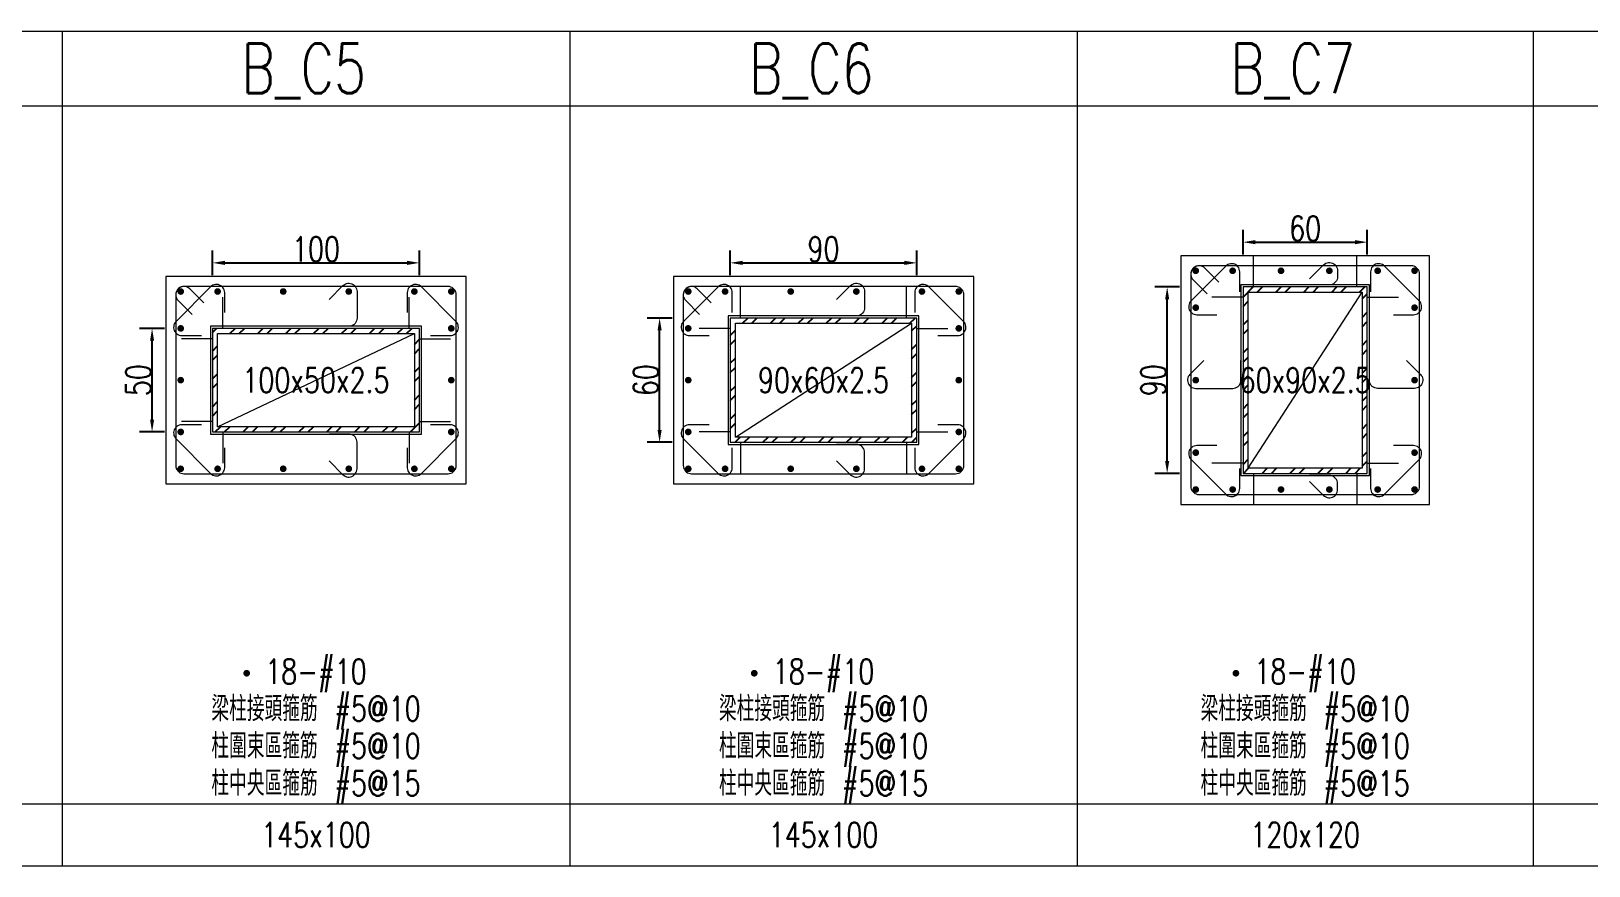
# Model space of a CAD drawing. Header units: millimetres. Extents: x 1453 to 6172, y 54950 to 59013.
# Drawn here: x 3142 to 3894, y 54950 to 55353 of the extents above; entities that cross this region are included whole.
import ezdxf
from ezdxf.enums import TextEntityAlignment as Align

# ---------------------------------------------------------------- set-up
doc = ezdxf.new("R2010")
doc.units = ezdxf.units.MM
for name, color, linetype in [('主筋斷面', 1, 'Continuous'), ('文字-主筋根數', 7, 'Continuous'), ('文字-剪力筋 中央區', 7, 'Continuous'), ('文字-剪力筋-BC', 7, 'Continuous'), ('文字-剪力筋-圍束區', 7, 'Continuous'), ('文字-斷面尺寸', 7, 'Continuous'), ('文字-柱線名稱', 7, 'Continuous'), ('文字-輔助字', 7, 'Continuous'), ('柱斷面線', 4, 'Continuous'), ('標註字', 4, 'Continuous'), ('箍筋線', 1, 'Continuous'), ('網格線', 7, 'Continuous'), ('鋼柱', 11, 'Continuous')]:
    doc.layers.add(name, color=color, linetype=linetype)
doc.styles.add('note', font='txt.shx', dxfattribs={"width": 0.75, "height": 12})
doc.styles.add('TXT', font='TXT.shx', dxfattribs={"width": 0.8, "bigfont": 'ae.shx'})
doc.dimstyles.new('RCAD_DIM', dxfattribs={"dimtxt": 12, "dimasz": 6, "dimexe": 6, "dimexo": 0.625, "dimtad": 1, "dimdec": 0, "dimdsep": 46, "dimtxsty": 'note', "dimcen": 2.5, "dimclrd": 256, "dimclre": 256, "dimclrt": 256, "dimadec": 0, "dimazin": 0, "dimtfac": 1, "dimtmove": 0, "dimatfit": 3, "dimfxl": 1, "dimtolj": 1, "dimarcsym": 0})
pattern_1 = [(45, (2267.082, 54949.834), (-6.73519, 6.73519), []), (45, (2271.572, 54949.834), (-6.73519, 6.73519), [])]

# ---------------------------------------------------------------- blocks, each defined once
blk = doc.blocks.new('*D347')
at = {"layer": 'Defpoints', "color": 0}
for p in [(3329.58, 55240.96), (3229.58, 55234.33), (3329.58, 55234.33)]:
    blk.add_point(p, dxfattribs=at)
at = {"layer": '標註字', "lineweight": -2}
for p, q in [((3229.58, 55234.96), (3229.58, 55246.96)), ((3329.58, 55234.96), (3329.58, 55246.96)), ((3235.58, 55240.96), (3323.58, 55240.96))]:
    blk.add_line(p, q, dxfattribs=at)
at = {"layer": '標註字'}
for points in [[(3235.58, 55241.96), (3235.58, 55239.96), (3229.58, 55240.96)], [(3323.58, 55241.96), (3323.58, 55239.96), (3329.58, 55240.96)]]:
    blk.add_solid(points, dxfattribs=at)
at = {"layer": '標註字', "insert": (3279.58, 55247.58), "char_height": 12, "attachment_point": 5, "style": 'note'}
blk.add_mtext('\\A1;100', dxfattribs=at)
blk = doc.blocks.new('*D348')
at = {"layer": 'Defpoints', "color": 0}
for p in [(3200.46, 55209.33), (3207.08, 55209.33), (3207.08, 55159.33)]:
    blk.add_point(p, dxfattribs=at)
at = {"layer": '標註字', "lineweight": -2}
for p, q in [((3206.46, 55209.33), (3194.46, 55209.33)), ((3200.46, 55165.33), (3200.46, 55203.33)), ((3206.46, 55159.33), (3194.46, 55159.33))]:
    blk.add_line(p, q, dxfattribs=at)
at = {"layer": '標註字'}
for points in [[(3199.46, 55203.33), (3201.46, 55203.33), (3200.46, 55209.33)], [(3199.46, 55165.33), (3201.46, 55165.33), (3200.46, 55159.33)]]:
    blk.add_solid(points, dxfattribs=at)
at = {"layer": '標註字', "insert": (3193.83, 55184.33), "char_height": 12, "attachment_point": 5, "rotation": 90, "style": 'note'}
blk.add_mtext('\\A1;50', dxfattribs=at)
blk = doc.blocks.new('Circle_Filled')
at = {"const_width": 0.5}
blk.add_lwpolyline([(-0.25, 0, 1), (0.25, 0, 1)], format="xyb", close=True, dxfattribs=at)
blk = doc.blocks.new('*D349')
at = {"layer": 'Defpoints', "color": 0}
for p in [(3569.58, 55240.96), (3479.58, 55234.33), (3569.58, 55234.33)]:
    blk.add_point(p, dxfattribs=at)
at = {"layer": '標註字', "lineweight": -2}
for p, q in [((3479.58, 55234.96), (3479.58, 55246.96)), ((3569.58, 55234.96), (3569.58, 55246.96)), ((3485.58, 55240.96), (3563.58, 55240.96))]:
    blk.add_line(p, q, dxfattribs=at)
at = {"layer": '標註字'}
for points in [[(3485.58, 55241.96), (3485.58, 55239.96), (3479.58, 55240.96)], [(3563.58, 55241.96), (3563.58, 55239.96), (3569.58, 55240.96)]]:
    blk.add_solid(points, dxfattribs=at)
at = {"layer": '標註字', "insert": (3524.58, 55247.58), "char_height": 12, "attachment_point": 5, "style": 'note'}
blk.add_mtext('\\A1;90', dxfattribs=at)
blk = doc.blocks.new('*D350')
at = {"layer": 'Defpoints', "color": 0}
for p in [(3445.46, 55214.33), (3452.08, 55214.33), (3452.08, 55154.33)]:
    blk.add_point(p, dxfattribs=at)
at = {"layer": '標註字', "lineweight": -2}
for p, q in [((3451.46, 55214.33), (3439.46, 55214.33)), ((3445.46, 55160.33), (3445.46, 55208.33)), ((3451.46, 55154.33), (3439.46, 55154.33))]:
    blk.add_line(p, q, dxfattribs=at)
at = {"layer": '標註字'}
for points in [[(3444.46, 55208.33), (3446.46, 55208.33), (3445.46, 55214.33)], [(3444.46, 55160.33), (3446.46, 55160.33), (3445.46, 55154.33)]]:
    blk.add_solid(points, dxfattribs=at)
at = {"layer": '標註字', "insert": (3438.83, 55184.33), "char_height": 12, "attachment_point": 5, "rotation": 90, "style": 'note'}
blk.add_mtext('\\A1;60', dxfattribs=at)
blk = doc.blocks.new('*D351')
at = {"layer": 'Defpoints', "color": 0}
for p in [(3787.08, 55250.96), (3727.08, 55244.33), (3787.08, 55244.33)]:
    blk.add_point(p, dxfattribs=at)
at = {"layer": '標註字', "lineweight": -2}
for p, q in [((3727.08, 55244.96), (3727.08, 55256.96)), ((3787.08, 55244.96), (3787.08, 55256.96)), ((3733.08, 55250.96), (3781.08, 55250.96))]:
    blk.add_line(p, q, dxfattribs=at)
at = {"layer": '標註字'}
for points in [[(3733.08, 55251.96), (3733.08, 55249.96), (3727.08, 55250.96)], [(3781.08, 55251.96), (3781.08, 55249.96), (3787.08, 55250.96)]]:
    blk.add_solid(points, dxfattribs=at)
at = {"layer": '標註字', "insert": (3757.08, 55257.58), "char_height": 12, "attachment_point": 5, "style": 'note'}
blk.add_mtext('\\A1;60', dxfattribs=at)
blk = doc.blocks.new('*D352')
at = {"layer": 'Defpoints', "color": 0}
for p in [(3690.46, 55229.33), (3697.08, 55229.33), (3697.08, 55139.33)]:
    blk.add_point(p, dxfattribs=at)
at = {"layer": '標註字', "lineweight": -2}
for p, q in [((3696.46, 55229.33), (3684.46, 55229.33)), ((3690.46, 55145.33), (3690.46, 55223.33)), ((3696.46, 55139.33), (3684.46, 55139.33))]:
    blk.add_line(p, q, dxfattribs=at)
at = {"layer": '標註字'}
for points in [[(3689.46, 55223.33), (3691.46, 55223.33), (3690.46, 55229.33)], [(3689.46, 55145.33), (3691.46, 55145.33), (3690.46, 55139.33)]]:
    blk.add_solid(points, dxfattribs=at)
at = {"layer": '標註字', "insert": (3683.83, 55184.33), "char_height": 12, "attachment_point": 5, "rotation": 90, "style": 'note'}
blk.add_mtext('\\A1;90', dxfattribs=at)

msp = doc.modelspace()

# ---------------------------------------------------------------- hatches: boundary and pattern name
at = {"layer": 'Defpoints'}
h = msp.add_hatch(dxfattribs=at)
h.set_pattern_fill('ANSI32', color=256, style=0)
h.set_pattern_definition(pattern_1)
h.paths.add_polyline_path([(3727.08, 55139.33), (3787.08, 55139.33), (3787.08, 55229.33), (3727.08, 55229.33)], flags=17)
h.paths.add_polyline_path([(3729.58, 55141.83), (3729.58, 55226.83), (3784.58, 55226.83), (3784.58, 55141.83)])
h = msp.add_hatch(dxfattribs=at)
h.set_pattern_fill('ANSI32', color=256, style=0)
h.set_pattern_definition(pattern_1)
h.paths.add_polyline_path([(3229.58, 55159.33), (3329.58, 55159.33), (3329.58, 55209.33), (3229.58, 55209.33)], flags=17)
h.paths.add_polyline_path([(3232.08, 55161.83), (3232.08, 55206.83), (3327.08, 55206.83), (3327.08, 55161.83)])
h = msp.add_hatch(dxfattribs=at)
h.set_pattern_fill('ANSI32', color=256, style=0)
h.set_pattern_definition(pattern_1)
h.paths.add_polyline_path([(3479.58, 55154.33), (3569.58, 55154.33), (3569.58, 55214.33), (3479.58, 55214.33)], flags=17)
h.paths.add_polyline_path([(3482.08, 55156.83), (3482.08, 55211.83), (3567.08, 55211.83), (3567.08, 55156.83)])

# ---------------------------------------------------------------- linework, layer by layer
at = {"layer": 'Defpoints', "lineweight": 5}
for points in [[(3732.08, 55229.33), (3732.08, 55244.33)], [(3782.08, 55229.33), (3782.08, 55244.33)], [(3727.08, 55138.33), (3788.08, 55138.33), (3788.08, 55230.33), (3726.08, 55230.33), (3726.08, 55138.33), (3727.08, 55138.33)], [(3234.58, 55209.33), (3234.58, 55224.33)], [(3324.58, 55209.33), (3324.58, 55224.33)], [(3484.58, 55214.33), (3484.58, 55229.33)], [(3564.58, 55214.33), (3564.58, 55229.33)], [(3727.08, 55224.33), (3712.08, 55224.33)], [(3729.58, 55141.83), (3784.58, 55226.83)], [(3787.08, 55224.33), (3802.08, 55224.33)], [(3479.58, 55153.33), (3570.58, 55153.33), (3570.58, 55215.33), (3478.58, 55215.33), (3478.58, 55153.33), (3479.58, 55153.33)], [(3229.58, 55158.33), (3330.58, 55158.33), (3330.58, 55210.33), (3228.58, 55210.33), (3228.58, 55158.33), (3229.58, 55158.33)], [(3479.58, 55209.33), (3464.58, 55209.33)], [(3482.08, 55156.83), (3567.08, 55211.83)], [(3569.58, 55209.33), (3584.58, 55209.33)], [(3229.58, 55204.33), (3214.58, 55204.33)], [(3232.08, 55161.83), (3327.08, 55206.83)], [(3329.58, 55204.33), (3344.58, 55204.33)], [(3229.58, 55164.33), (3214.58, 55164.33)], [(3329.58, 55164.33), (3344.58, 55164.33)], [(3234.58, 55159.33), (3234.58, 55144.33)], [(3324.58, 55159.33), (3324.58, 55144.33)], [(3479.58, 55159.33), (3464.58, 55159.33)], [(3569.58, 55159.33), (3584.58, 55159.33)], [(3484.58, 55154.33), (3484.58, 55139.33)], [(3564.58, 55154.33), (3564.58, 55139.33)], [(3727.08, 55144.33), (3712.08, 55144.33)], [(3787.08, 55144.33), (3802.08, 55144.33)], [(3732.08, 55139.33), (3732.08, 55124.33)], [(3782.08, 55139.33), (3782.08, 55124.33)]]:
    msp.add_lwpolyline(points, dxfattribs=at)
at = {"layer": '柱斷面線', "lineweight": 5}
for points in [[(3697.08, 55124.33), (3817.08, 55124.33), (3817.08, 55244.33), (3697.08, 55244.33), (3697.08, 55124.33)], [(3207.08, 55134.33), (3352.08, 55134.33), (3352.08, 55234.33), (3207.08, 55234.33), (3207.08, 55134.33)], [(3452.08, 55134.33), (3597.08, 55134.33), (3597.08, 55234.33), (3452.08, 55234.33), (3452.08, 55134.33)]]:
    msp.add_lwpolyline(points, dxfattribs=at)
at = {"layer": '箍筋線', "lineweight": 5}
for points in [[(3725.51, 55227.05), (3725.51, 55236.59), (3725.45, 55237.25), (3725.29, 55237.9), (3725.01, 55238.51), (3724.64, 55239.06), (3724.18, 55239.55), (3723.65, 55239.95), (3723.06, 55240.26), (3722.42, 55240.46), (3721.76, 55240.55), (3721.09, 55240.54), (3720.43, 55240.41), (3719.81, 55240.17), (3719.23, 55239.83), (3718.72, 55239.4), (3702.02, 55222.69), (3701.59, 55222.18), (3701.25, 55221.61), (3701.01, 55220.98), (3700.88, 55220.33), (3700.86, 55219.66), (3700.95, 55219), (3701.16, 55218.36), (3701.46, 55217.77), (3701.87, 55217.23), (3702.35, 55216.77), (3702.91, 55216.4), (3703.52, 55216.13), (3704.16, 55215.96), (3704.83, 55215.91), (3714.37, 55215.91)], [(3715.41, 55231.63), (3708.66, 55238.37), (3708.15, 55238.81), (3707.58, 55239.15), (3706.95, 55239.38), (3706.3, 55239.51), (3705.63, 55239.53), (3704.97, 55239.44), (3704.33, 55239.24), (3703.74, 55238.93), (3703.2, 55238.53), (3702.74, 55238.04), (3702.37, 55237.49), (3702.1, 55236.88), (3701.93, 55236.23), (3701.88, 55235.56), (3701.88, 55133.1), (3701.94, 55132.41), (3702.12, 55131.74), (3702.41, 55131.12), (3702.81, 55130.55), (3703.3, 55130.06), (3703.86, 55129.66), (3704.49, 55129.37), (3705.16, 55129.19), (3705.85, 55129.13), (3808.31, 55129.13), (3809, 55129.19), (3809.67, 55129.37), (3810.3, 55129.66), (3810.87, 55130.06), (3811.36, 55130.55), (3811.75, 55131.12), (3812.05, 55131.74), (3812.23, 55132.41), (3812.29, 55133.1), (3812.29, 55235.56), (3812.23, 55236.25), (3812.05, 55236.92), (3811.75, 55237.55), (3811.36, 55238.12), (3810.87, 55238.61), (3810.3, 55239.01), (3809.67, 55239.3), (3809, 55239.48), (3808.31, 55239.54), (3705.85, 55239.54), (3705.19, 55239.48), (3704.54, 55239.32), (3703.93, 55239.04), (3703.37, 55238.67), (3702.89, 55238.21), (3702.49, 55237.68), (3702.18, 55237.09), (3701.98, 55236.45), (3701.88, 55235.79), (3701.9, 55235.12), (3702.03, 55234.46), (3702.27, 55233.84), (3702.61, 55233.26), (3703.04, 55232.75), (3709.79, 55226.01)], [(3759.19, 55233.22), (3765.94, 55239.96), (3766.45, 55240.4), (3767.02, 55240.74), (3767.65, 55240.97), (3768.3, 55241.1), (3768.97, 55241.12), (3769.63, 55241.03), (3770.27, 55240.83), (3770.86, 55240.52), (3771.4, 55240.12), (3771.86, 55239.63), (3772.23, 55239.08), (3772.5, 55238.47), (3772.67, 55237.82), (3772.72, 55237.15), (3772.72, 55234.31), (3772.66, 55233.62), (3772.48, 55232.95), (3772.19, 55232.32), (3771.79, 55231.75), (3771.3, 55231.26), (3770.74, 55230.87), (3770.11, 55230.57), (3769.44, 55230.39), (3768.75, 55230.33), (3759.21, 55230.33)], [(3799.79, 55215.91), (3809.33, 55215.91), (3810, 55215.96), (3810.65, 55216.13), (3811.26, 55216.4), (3811.81, 55216.77), (3812.3, 55217.23), (3812.7, 55217.77), (3813.01, 55218.36), (3813.21, 55219), (3813.3, 55219.66), (3813.28, 55220.33), (3813.15, 55220.98), (3812.92, 55221.61), (3812.58, 55222.18), (3812.14, 55222.69), (3795.44, 55239.4), (3794.93, 55239.83), (3794.35, 55240.17), (3793.73, 55240.41), (3793.08, 55240.54), (3792.41, 55240.55), (3791.75, 55240.46), (3791.11, 55240.26), (3790.52, 55239.95), (3789.98, 55239.55), (3789.52, 55239.06), (3789.15, 55238.51), (3788.88, 55237.9), (3788.71, 55237.25), (3788.66, 55236.59), (3788.66, 55227.05)], [(3235.51, 55217.05), (3235.51, 55226.59), (3235.45, 55227.25), (3235.29, 55227.9), (3235.01, 55228.51), (3234.64, 55229.06), (3234.18, 55229.55), (3233.65, 55229.95), (3233.06, 55230.26), (3232.42, 55230.46), (3231.76, 55230.55), (3231.09, 55230.54), (3230.43, 55230.41), (3229.81, 55230.17), (3229.23, 55229.83), (3228.72, 55229.4), (3212.02, 55212.69), (3211.59, 55212.18), (3211.25, 55211.61), (3211.01, 55210.98), (3210.88, 55210.33), (3210.86, 55209.66), (3210.95, 55209), (3211.16, 55208.36), (3211.46, 55207.77), (3211.87, 55207.23), (3212.35, 55206.77), (3212.91, 55206.4), (3213.52, 55206.13), (3214.16, 55205.96), (3214.83, 55205.91), (3224.37, 55205.91)], [(3285.86, 55223.22), (3292.6, 55229.96), (3293.12, 55230.4), (3293.69, 55230.74), (3294.31, 55230.97), (3294.97, 55231.1), (3295.64, 55231.12), (3296.3, 55231.03), (3296.94, 55230.83), (3297.53, 55230.52), (3298.06, 55230.12), (3298.52, 55229.63), (3298.89, 55229.08), (3299.17, 55228.47), (3299.33, 55227.82), (3299.39, 55227.15), (3299.39, 55214.31), (3299.33, 55213.62), (3299.15, 55212.95), (3298.86, 55212.32), (3298.46, 55211.75), (3297.97, 55211.26), (3297.4, 55210.87), (3296.77, 55210.57), (3296.11, 55210.39), (3295.42, 55210.33), (3285.88, 55210.33)], [(3334.79, 55205.91), (3344.33, 55205.91), (3345, 55205.96), (3345.65, 55206.13), (3346.26, 55206.4), (3346.81, 55206.77), (3347.3, 55207.23), (3347.7, 55207.77), (3348.01, 55208.36), (3348.21, 55209), (3348.3, 55209.66), (3348.28, 55210.33), (3348.15, 55210.98), (3347.92, 55211.61), (3347.58, 55212.18), (3347.14, 55212.69), (3330.44, 55229.4), (3329.93, 55229.83), (3329.35, 55230.17), (3328.73, 55230.41), (3328.08, 55230.54), (3327.41, 55230.55), (3326.75, 55230.46), (3326.11, 55230.26), (3325.52, 55229.95), (3324.98, 55229.55), (3324.52, 55229.06), (3324.15, 55228.51), (3323.88, 55227.9), (3323.71, 55227.25), (3323.66, 55226.59), (3323.66, 55217.05)], [(3480.51, 55217.05), (3480.51, 55226.59), (3480.45, 55227.25), (3480.29, 55227.9), (3480.01, 55228.51), (3479.64, 55229.06), (3479.18, 55229.55), (3478.65, 55229.95), (3478.06, 55230.26), (3477.42, 55230.46), (3476.76, 55230.55), (3476.09, 55230.54), (3475.43, 55230.41), (3474.81, 55230.17), (3474.23, 55229.83), (3473.72, 55229.4), (3457.02, 55212.69), (3456.59, 55212.18), (3456.25, 55211.61), (3456.01, 55210.98), (3455.88, 55210.33), (3455.86, 55209.66), (3455.95, 55209), (3456.16, 55208.36), (3456.46, 55207.77), (3456.87, 55207.23), (3457.35, 55206.77), (3457.91, 55206.4), (3458.52, 55206.13), (3459.16, 55205.96), (3459.83, 55205.91), (3469.37, 55205.91)], [(3530.86, 55223.22), (3537.6, 55229.96), (3538.12, 55230.4), (3538.69, 55230.74), (3539.31, 55230.97), (3539.97, 55231.1), (3540.64, 55231.12), (3541.3, 55231.03), (3541.94, 55230.83), (3542.53, 55230.52), (3543.06, 55230.12), (3543.52, 55229.63), (3543.89, 55229.08), (3544.17, 55228.47), (3544.33, 55227.82), (3544.39, 55227.15), (3544.39, 55219.31), (3544.33, 55218.62), (3544.15, 55217.95), (3543.86, 55217.32), (3543.46, 55216.75), (3542.97, 55216.26), (3542.4, 55215.87), (3541.77, 55215.57), (3541.11, 55215.39), (3540.42, 55215.33), (3530.88, 55215.33)], [(3579.79, 55205.91), (3589.33, 55205.91), (3590, 55205.96), (3590.65, 55206.13), (3591.26, 55206.4), (3591.81, 55206.77), (3592.3, 55207.23), (3592.7, 55207.77), (3593.01, 55208.36), (3593.21, 55209), (3593.3, 55209.66), (3593.28, 55210.33), (3593.15, 55210.98), (3592.92, 55211.61), (3592.58, 55212.18), (3592.14, 55212.69), (3575.44, 55229.4), (3574.93, 55229.83), (3574.35, 55230.17), (3573.73, 55230.41), (3573.08, 55230.54), (3572.41, 55230.55), (3571.75, 55230.46), (3571.11, 55230.26), (3570.52, 55229.95), (3569.98, 55229.55), (3569.52, 55229.06), (3569.15, 55228.51), (3568.88, 55227.9), (3568.71, 55227.25), (3568.66, 55226.59), (3568.66, 55217.05)], [(3225.41, 55221.63), (3218.66, 55228.37), (3218.15, 55228.81), (3217.58, 55229.15), (3216.95, 55229.38), (3216.3, 55229.51), (3215.63, 55229.53), (3214.97, 55229.44), (3214.33, 55229.24), (3213.74, 55228.93), (3213.2, 55228.53), (3212.74, 55228.04), (3212.37, 55227.49), (3212.1, 55226.88), (3211.93, 55226.23), (3211.88, 55225.56), (3211.88, 55143.1), (3211.94, 55142.41), (3212.12, 55141.74), (3212.41, 55141.12), (3212.81, 55140.55), (3213.3, 55140.06), (3213.86, 55139.66), (3214.49, 55139.37), (3215.16, 55139.19), (3215.85, 55139.13), (3343.31, 55139.13), (3344, 55139.19), (3344.67, 55139.37), (3345.3, 55139.66), (3345.87, 55140.06), (3346.36, 55140.55), (3346.75, 55141.12), (3347.05, 55141.74), (3347.23, 55142.41), (3347.29, 55143.1), (3347.29, 55225.56), (3347.23, 55226.25), (3347.05, 55226.92), (3346.75, 55227.55), (3346.36, 55228.12), (3345.87, 55228.61), (3345.3, 55229.01), (3344.67, 55229.3), (3344, 55229.48), (3343.31, 55229.54), (3215.85, 55229.54), (3215.19, 55229.48), (3214.54, 55229.32), (3213.93, 55229.04), (3213.37, 55228.67), (3212.89, 55228.21), (3212.49, 55227.68), (3212.18, 55227.09), (3211.98, 55226.45), (3211.88, 55225.79), (3211.9, 55225.12), (3212.03, 55224.46), (3212.27, 55223.84), (3212.61, 55223.26), (3213.04, 55222.75), (3219.79, 55216.01)], [(3470.41, 55221.63), (3463.66, 55228.37), (3463.15, 55228.81), (3462.58, 55229.15), (3461.95, 55229.38), (3461.3, 55229.51), (3460.63, 55229.53), (3459.97, 55229.44), (3459.33, 55229.24), (3458.74, 55228.93), (3458.2, 55228.53), (3457.74, 55228.04), (3457.37, 55227.49), (3457.1, 55226.88), (3456.93, 55226.23), (3456.88, 55225.56), (3456.88, 55143.1), (3456.94, 55142.41), (3457.12, 55141.74), (3457.41, 55141.12), (3457.81, 55140.55), (3458.3, 55140.06), (3458.86, 55139.66), (3459.49, 55139.37), (3460.16, 55139.19), (3460.85, 55139.13), (3588.31, 55139.13), (3589, 55139.19), (3589.67, 55139.37), (3590.3, 55139.66), (3590.87, 55140.06), (3591.36, 55140.55), (3591.75, 55141.12), (3592.05, 55141.74), (3592.23, 55142.41), (3592.29, 55143.1), (3592.29, 55225.56), (3592.23, 55226.25), (3592.05, 55226.92), (3591.75, 55227.55), (3591.36, 55228.12), (3590.87, 55228.61), (3590.3, 55229.01), (3589.67, 55229.3), (3589, 55229.48), (3588.31, 55229.54), (3460.85, 55229.54), (3460.19, 55229.48), (3459.54, 55229.32), (3458.93, 55229.04), (3458.37, 55228.67), (3457.89, 55228.21), (3457.49, 55227.68), (3457.18, 55227.09), (3456.98, 55226.45), (3456.88, 55225.79), (3456.9, 55225.12), (3457.03, 55224.46), (3457.27, 55223.84), (3457.61, 55223.26), (3458.04, 55222.75), (3464.79, 55216.01)], [(3708.2, 55193.89), (3701.45, 55187.14), (3701.02, 55186.63), (3700.68, 55186.06), (3700.44, 55185.43), (3700.31, 55184.78), (3700.29, 55184.11), (3700.39, 55183.45), (3700.59, 55182.81), (3700.9, 55182.22), (3701.3, 55181.69), (3701.78, 55181.23), (3702.34, 55180.85), (3702.95, 55180.58), (3703.6, 55180.42), (3704.26, 55180.36), (3722.11, 55180.36), (3722.8, 55180.42), (3723.47, 55180.6), (3724.09, 55180.89), (3724.66, 55181.29), (3725.15, 55181.78), (3725.55, 55182.35), (3725.84, 55182.97), (3726.02, 55183.64), (3726.08, 55184.33), (3726.08, 55193.87)], [(3805.97, 55193.89), (3812.71, 55187.14), (3813.14, 55186.63), (3813.48, 55186.06), (3813.72, 55185.43), (3813.85, 55184.78), (3813.87, 55184.11), (3813.78, 55183.45), (3813.57, 55182.81), (3813.27, 55182.22), (3812.87, 55181.69), (3812.38, 55181.23), (3811.82, 55180.85), (3811.21, 55180.58), (3810.57, 55180.42), (3809.9, 55180.36), (3792.06, 55180.36), (3791.37, 55180.42), (3790.7, 55180.6), (3790.07, 55180.89), (3789.5, 55181.29), (3789.01, 55181.78), (3788.61, 55182.35), (3788.32, 55182.97), (3788.14, 55183.64), (3788.08, 55184.33), (3788.08, 55193.87)], [(3224.37, 55162.76), (3214.83, 55162.76), (3214.16, 55162.7), (3213.52, 55162.54), (3212.91, 55162.26), (3212.35, 55161.89), (3211.87, 55161.43), (3211.46, 55160.9), (3211.16, 55160.31), (3210.95, 55159.67), (3210.86, 55159.01), (3210.88, 55158.34), (3211.01, 55157.69), (3211.25, 55157.06), (3211.59, 55156.49), (3212.02, 55155.98), (3228.72, 55139.27), (3229.23, 55138.84), (3229.81, 55138.5), (3230.43, 55138.26), (3231.09, 55138.13), (3231.76, 55138.11), (3232.42, 55138.21), (3233.06, 55138.41), (3233.65, 55138.72), (3234.18, 55139.12), (3234.64, 55139.6), (3235.01, 55140.16), (3235.29, 55140.77), (3235.45, 55141.42), (3235.51, 55142.08), (3235.51, 55151.62)], [(3323.66, 55151.62), (3323.66, 55142.08), (3323.71, 55141.42), (3323.88, 55140.77), (3324.15, 55140.16), (3324.52, 55139.6), (3324.98, 55139.12), (3325.52, 55138.72), (3326.11, 55138.41), (3326.75, 55138.21), (3327.41, 55138.11), (3328.08, 55138.13), (3328.73, 55138.26), (3329.35, 55138.5), (3329.93, 55138.84), (3330.44, 55139.27), (3347.14, 55155.98), (3347.58, 55156.49), (3347.92, 55157.06), (3348.15, 55157.69), (3348.28, 55158.34), (3348.3, 55159.01), (3348.21, 55159.67), (3348.01, 55160.31), (3347.7, 55160.9), (3347.3, 55161.43), (3346.81, 55161.89), (3346.26, 55162.26), (3345.65, 55162.54), (3345, 55162.7), (3344.33, 55162.76), (3334.79, 55162.76)], [(3469.37, 55162.76), (3459.83, 55162.76), (3459.16, 55162.7), (3458.52, 55162.54), (3457.91, 55162.26), (3457.35, 55161.89), (3456.87, 55161.43), (3456.46, 55160.9), (3456.16, 55160.31), (3455.95, 55159.67), (3455.86, 55159.01), (3455.88, 55158.34), (3456.01, 55157.69), (3456.25, 55157.06), (3456.59, 55156.49), (3457.02, 55155.98), (3473.72, 55139.27), (3474.23, 55138.84), (3474.81, 55138.5), (3475.43, 55138.26), (3476.09, 55138.13), (3476.76, 55138.11), (3477.42, 55138.21), (3478.06, 55138.41), (3478.65, 55138.72), (3479.18, 55139.12), (3479.64, 55139.6), (3480.01, 55140.16), (3480.29, 55140.77), (3480.45, 55141.42), (3480.51, 55142.08), (3480.51, 55151.62)], [(3568.66, 55151.62), (3568.66, 55142.08), (3568.71, 55141.42), (3568.88, 55140.77), (3569.15, 55140.16), (3569.52, 55139.6), (3569.98, 55139.12), (3570.52, 55138.72), (3571.11, 55138.41), (3571.75, 55138.21), (3572.41, 55138.11), (3573.08, 55138.13), (3573.73, 55138.26), (3574.35, 55138.5), (3574.93, 55138.84), (3575.44, 55139.27), (3592.14, 55155.98), (3592.58, 55156.49), (3592.92, 55157.06), (3593.15, 55157.69), (3593.28, 55158.34), (3593.3, 55159.01), (3593.21, 55159.67), (3593.01, 55160.31), (3592.7, 55160.9), (3592.3, 55161.43), (3591.81, 55161.89), (3591.26, 55162.26), (3590.65, 55162.54), (3590, 55162.7), (3589.33, 55162.76), (3579.79, 55162.76)], [(3285.86, 55145.45), (3292.6, 55138.7), (3293.12, 55138.27), (3293.69, 55137.93), (3294.31, 55137.69), (3294.97, 55137.56), (3295.64, 55137.55), (3296.3, 55137.64), (3296.94, 55137.84), (3297.53, 55138.15), (3298.06, 55138.55), (3298.52, 55139.04), (3298.89, 55139.59), (3299.17, 55140.2), (3299.33, 55140.85), (3299.39, 55141.51), (3299.39, 55154.36), (3299.33, 55155.05), (3299.15, 55155.72), (3298.86, 55156.35), (3298.46, 55156.91), (3297.97, 55157.4), (3297.4, 55157.8), (3296.77, 55158.09), (3296.11, 55158.27), (3295.42, 55158.33), (3285.88, 55158.33)], [(3530.86, 55145.45), (3537.6, 55138.7), (3538.12, 55138.27), (3538.69, 55137.93), (3539.31, 55137.69), (3539.97, 55137.56), (3540.64, 55137.55), (3541.3, 55137.64), (3541.94, 55137.84), (3542.53, 55138.15), (3543.06, 55138.55), (3543.52, 55139.04), (3543.89, 55139.59), (3544.17, 55140.2), (3544.33, 55140.85), (3544.39, 55141.51), (3544.39, 55149.36), (3544.33, 55150.05), (3544.15, 55150.72), (3543.86, 55151.35), (3543.46, 55151.91), (3542.97, 55152.4), (3542.4, 55152.8), (3541.77, 55153.09), (3541.11, 55153.27), (3540.42, 55153.33), (3530.88, 55153.33)], [(3714.37, 55152.76), (3704.83, 55152.76), (3704.16, 55152.7), (3703.52, 55152.54), (3702.91, 55152.26), (3702.35, 55151.89), (3701.87, 55151.43), (3701.46, 55150.9), (3701.16, 55150.31), (3700.95, 55149.67), (3700.86, 55149.01), (3700.88, 55148.34), (3701.01, 55147.69), (3701.25, 55147.06), (3701.59, 55146.49), (3702.02, 55145.98), (3718.72, 55129.27), (3719.23, 55128.84), (3719.81, 55128.5), (3720.43, 55128.26), (3721.09, 55128.13), (3721.76, 55128.11), (3722.42, 55128.21), (3723.06, 55128.41), (3723.65, 55128.72), (3724.18, 55129.12), (3724.64, 55129.6), (3725.01, 55130.16), (3725.29, 55130.77), (3725.45, 55131.42), (3725.51, 55132.08), (3725.51, 55141.62)], [(3788.66, 55141.62), (3788.66, 55132.08), (3788.71, 55131.42), (3788.88, 55130.77), (3789.15, 55130.16), (3789.52, 55129.6), (3789.98, 55129.12), (3790.52, 55128.72), (3791.11, 55128.41), (3791.75, 55128.21), (3792.41, 55128.11), (3793.08, 55128.13), (3793.73, 55128.26), (3794.35, 55128.5), (3794.93, 55128.84), (3795.44, 55129.27), (3812.14, 55145.98), (3812.58, 55146.49), (3812.92, 55147.06), (3813.15, 55147.69), (3813.28, 55148.34), (3813.3, 55149.01), (3813.21, 55149.67), (3813.01, 55150.31), (3812.7, 55150.9), (3812.3, 55151.43), (3811.81, 55151.89), (3811.26, 55152.26), (3810.65, 55152.54), (3810, 55152.7), (3809.33, 55152.76), (3799.79, 55152.76)], [(3759.19, 55135.45), (3765.94, 55128.7), (3766.45, 55128.27), (3767.02, 55127.93), (3767.65, 55127.69), (3768.3, 55127.56), (3768.97, 55127.55), (3769.63, 55127.64), (3770.27, 55127.84), (3770.86, 55128.15), (3771.4, 55128.55), (3771.86, 55129.04), (3772.23, 55129.59), (3772.5, 55130.2), (3772.67, 55130.85), (3772.72, 55131.51), (3772.72, 55134.36), (3772.66, 55135.05), (3772.48, 55135.72), (3772.19, 55136.35), (3771.79, 55136.91), (3771.3, 55137.4), (3770.74, 55137.8), (3770.11, 55138.09), (3769.44, 55138.27), (3768.75, 55138.33), (3759.21, 55138.33)]]:
    msp.add_lwpolyline(points, dxfattribs=at)
at = {"layer": '網格線', "lineweight": 5}
for points in [[(2917.08, 55352.83), (3157.08, 55352.83)], [(3157.08, 55352.83), (3402.08, 55352.83)], [(3157.08, 55352.83), (3157.08, 55316.83)], [(3402.08, 55352.83), (3647.08, 55352.83)], [(3402.08, 55352.83), (3402.08, 55316.83)], [(3647.08, 55352.83), (3867.08, 55352.83)], [(3647.08, 55352.83), (3647.08, 55316.83)], [(3867.08, 55352.83), (4147.08, 55352.83)], [(3867.08, 55352.83), (3867.08, 55316.83)], [(2917.08, 55316.83), (3157.08, 55316.83)], [(3157.08, 55316.83), (3402.08, 55316.83)], [(3157.08, 55316.83), (3157.08, 54979.83)], [(3402.08, 55316.83), (3647.08, 55316.83)], [(3402.08, 55316.83), (3402.08, 54979.83)], [(3647.08, 55316.83), (3867.08, 55316.83)], [(3647.08, 55316.83), (3647.08, 54979.83)], [(3867.08, 55316.83), (4147.08, 55316.83)], [(3867.08, 55316.83), (3867.08, 54979.83)], [(2917.08, 54979.83), (3157.08, 54979.83)], [(3157.08, 54979.83), (3402.08, 54979.83)], [(3157.08, 54979.83), (3157.08, 54949.83)], [(3402.08, 54979.83), (3647.08, 54979.83)], [(3402.08, 54979.83), (3402.08, 54949.83)], [(3647.08, 54979.83), (3867.08, 54979.83)], [(3647.08, 54979.83), (3647.08, 54949.83)], [(3867.08, 54979.83), (4147.08, 54979.83)], [(3867.08, 54979.83), (3867.08, 54949.83)], [(2917.08, 54949.83), (3157.08, 54949.83)], [(3157.08, 54949.83), (3402.08, 54949.83)], [(3402.08, 54949.83), (3647.08, 54949.83)], [(3647.08, 54949.83), (3867.08, 54949.83)], [(3867.08, 54949.83), (4147.08, 54949.83)]]:
    msp.add_lwpolyline(points, dxfattribs=at)
at = {"layer": '鋼柱', "lineweight": 5}
for points in [[(3727.08, 55139.33), (3787.08, 55139.33), (3787.08, 55229.33), (3727.08, 55229.33), (3727.08, 55139.33)], [(3729.58, 55141.83), (3729.58, 55226.83), (3784.58, 55226.83), (3784.58, 55141.83), (3729.58, 55141.83)], [(3229.58, 55159.33), (3329.58, 55159.33), (3329.58, 55209.33), (3229.58, 55209.33), (3229.58, 55159.33)], [(3479.58, 55154.33), (3569.58, 55154.33), (3569.58, 55214.33), (3479.58, 55214.33), (3479.58, 55154.33)], [(3482.08, 55156.83), (3482.08, 55211.83), (3567.08, 55211.83), (3567.08, 55156.83), (3482.08, 55156.83)], [(3232.08, 55161.83), (3232.08, 55206.83), (3327.08, 55206.83), (3327.08, 55161.83), (3232.08, 55161.83)]]:
    msp.add_lwpolyline(points, dxfattribs=at)

# ---------------------------------------------------------------- block references
at = {"layer": '主筋斷面', "lineweight": 5, "xscale": 3.220000028610229, "yscale": 3.220000028610229}
for p in [(3704.28, 55237.13), (3722.08, 55237.13), (3745.42, 55237.13), (3768.75, 55237.13), (3792.08, 55237.13), (3809.88, 55237.13), (3214.28, 55227.13), (3232.08, 55227.13), (3263.75, 55227.13), (3295.42, 55227.13), (3327.08, 55227.13), (3344.88, 55227.13), (3459.28, 55227.13), (3477.08, 55227.13), (3508.75, 55227.13), (3540.42, 55227.13), (3572.08, 55227.13), (3589.88, 55227.13), (3704.28, 55219.33), (3809.88, 55219.33), (3214.28, 55209.33), (3344.88, 55209.33), (3459.28, 55209.33), (3589.88, 55209.33), (3214.28, 55184.33), (3344.88, 55184.33), (3459.28, 55184.33), (3589.88, 55184.33), (3704.28, 55184.33), (3809.88, 55184.33), (3214.28, 55159.33), (3344.88, 55159.33), (3459.28, 55159.33), (3589.88, 55159.33), (3704.28, 55149.33), (3809.88, 55149.33), (3214.28, 55141.53), (3232.08, 55141.53), (3263.75, 55141.53), (3295.42, 55141.53), (3327.08, 55141.53), (3344.88, 55141.53), (3459.28, 55141.53), (3477.08, 55141.53), (3508.75, 55141.53), (3540.42, 55141.53), (3572.08, 55141.53), (3589.88, 55141.53), (3704.28, 55131.53), (3722.08, 55131.53), (3745.42, 55131.53), (3768.75, 55131.53), (3792.08, 55131.53), (3809.88, 55131.53), (3246.14, 55042.83), (3491.14, 55042.83), (3723.64, 55042.83)]:
    msp.add_blockref('Circle_Filled', p, dxfattribs=at)

# ---------------------------------------------------------------- texts
at = {"layer": '文字-主筋根數', "style": 'TXT', "width": 0.75}
for p in [(3279.58, 55042.83), (3524.58, 55042.83), (3757.08, 55042.83)]:
    msp.add_text('18-#10', height=12, dxfattribs=at).set_placement(p, align=Align.MIDDLE)
at = {"layer": '文字-剪力筋 中央區', "style": 'TXT', "width": 0.75}
for p in [(3279.58, 54988.83), (3524.58, 54988.83), (3757.08, 54988.83)]:
    msp.add_text('柱中央區箍筋 #5@15', height=12, dxfattribs=at).set_placement(p, align=Align.MIDDLE)
at = {"layer": '文字-剪力筋-BC', "style": 'TXT', "width": 0.75}
for p in [(3279.58, 55024.83), (3524.58, 55024.83), (3757.08, 55024.83)]:
    msp.add_text('梁柱接頭箍筋 #5@10', height=12, dxfattribs=at).set_placement(p, align=Align.MIDDLE)
at = {"layer": '文字-剪力筋-圍束區', "style": 'TXT', "width": 0.75}
for p in [(3279.58, 55006.83), (3524.58, 55006.83), (3757.08, 55006.83)]:
    msp.add_text('柱圍束區箍筋 #5@10', height=12, dxfattribs=at).set_placement(p, align=Align.MIDDLE)
at = {"layer": '文字-斷面尺寸', "style": 'TXT', "width": 0.75}
for s, p in [('145x100', (3279.58, 54964.83)), ('145x100', (3524.58, 54964.83)), ('120x120', (3757.08, 54964.83))]:
    msp.add_text(s, height=12, dxfattribs=at).set_placement(p, align=Align.MIDDLE)
at = {"layer": '文字-柱線名稱', "style": 'TXT', "width": 0.75}
for s, p in [('B_C5', (3243.58, 55334.83)), ('B_C6', (3488.58, 55334.83)), ('B_C7', (3721.08, 55334.83))]:
    msp.add_text(s, height=24, dxfattribs=at).set_placement(p, align=Align.MIDDLE_LEFT)
at = {"layer": '文字-輔助字', "style": 'TXT', "width": 0.75}
for s, p in [('100x50x2.5', (3279.58, 55184.33)), ('90x60x2.5', (3524.58, 55184.33)), ('60x90x2.5', (3757.08, 55184.33))]:
    msp.add_text(s, height=12, dxfattribs=at).set_placement(p, align=Align.MIDDLE)

# ---------------------------------------------------------------- dimensions: what is measured, and where the dimension line sits
at = {"layer": '標註字'}
for base, p1, p2, picture, middle in [((3787.08, 55250.96), (3727.08, 55244.33), (3787.08, 55244.33), '*D351', (3757.08, 55257.58)), ((3329.58, 55240.96), (3229.58, 55234.33), (3329.58, 55234.33), '*D347', (3279.58, 55247.58)), ((3569.58, 55240.96), (3479.58, 55234.33), (3569.58, 55234.33), '*D349', (3524.58, 55247.58))]:
    dim = msp.add_linear_dim(base=base, p1=p1, p2=p2, dimstyle='RCAD_DIM', dxfattribs=at)
    dim.commit()
    dim.dimension.update_dxf_attribs({"geometry": picture, "text_midpoint": middle})
for base, p1, p2, picture, middle in [((3690.46, 55229.33), (3697.08, 55139.33), (3697.08, 55229.33), '*D352', (3683.83, 55184.33)), ((3200.46, 55209.33), (3207.08, 55159.33), (3207.08, 55209.33), '*D348', (3193.83, 55184.33)), ((3445.46, 55214.33), (3452.08, 55154.33), (3452.08, 55214.33), '*D350', (3438.83, 55184.33))]:
    dim = msp.add_linear_dim(base=base, p1=p1, p2=p2, angle=90, dimstyle='RCAD_DIM', dxfattribs=at)
    dim.commit()
    dim.dimension.update_dxf_attribs({"geometry": picture, "text_midpoint": middle})

doc.saveas('drawing.dxf')
